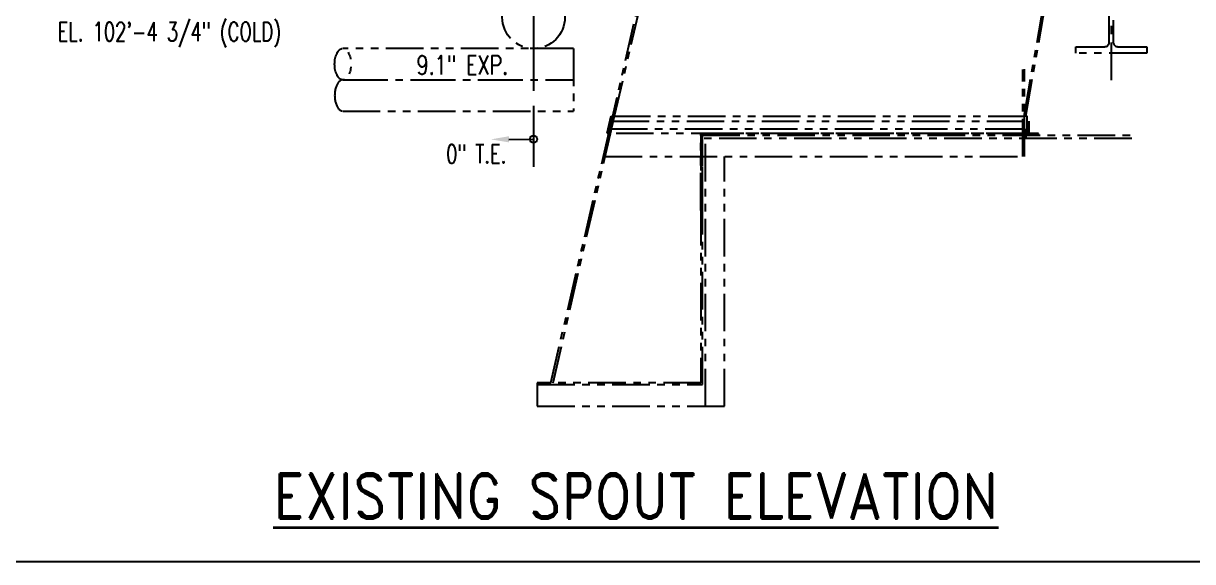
# Model space of a CAD drawing. Header units: inches. Extents: x 0 to 4731, y 0 to 1632.
# Drawn here: x 1370.6 to 1604.3, y 755.8 to 863.4 of the extents above; entities that cross this region are included whole.
import ezdxf
from ezdxf.enums import TextEntityAlignment as Align

# ---------------------------------------------------------------- set-up
doc = ezdxf.new("R2010")
doc.units = ezdxf.units.IN
doc.header["$LTSCALE"] = 48
doc.header["$MEASUREMENT"] = 0
for name, pattern in [('CENTER', [2, 1.25, -0.25, 0.25, -0.25]), ('CENTER2', [1.125, 0.75, -0.125, 0.125, -0.125]), ('PHANTOM2', [1.25, 0.625, -0.125, 0.125, -0.125, 0.125, -0.125])]:
    doc.linetypes.add(name, pattern=pattern)
for name, color, linetype, lineweight in [('AM_4', 93, 'Continuous', 25), ('AM_6', 140, 'Continuous', 35), ('Equipment-AM_7', 142, 'CENTER', 25), ('Layout-AM_11', 92, 'PHANTOM2', 25), ('Layout-AM_5', 92, 'Continuous', 25), ('Layout-AM_6', 140, 'Continuous', 35), ('Layout-AM_7', 142, 'CENTER', 25)]:
    doc.layers.add(name, color=color, linetype=linetype, lineweight=lineweight)
doc.layers.add('PDF_Geometry', color=7, linetype='Continuous')
doc.styles.add('ROMAND', font='romand')
doc.styles.add('simplex', font='simplex.shx', dxfattribs={"width": 0.75})
doc.styles.get("Standard").update_dxf_attribs({"font": 'ROMANS.SHX', "width": 0.7})

msp = doc.modelspace()

# ---------------------------------------------------------------- linework, layer by layer
at = {"layer": 'AM_4'}
msp.add_line((1320.192297, 755.755747), (2076.566878, 755.755747), dxfattribs=at)
at = {"layer": 'Equipment-AM_7', "linetype": 'CENTER2', "ltscale": 0.25}
msp.add_line((1434.420296, 852.138142), (1480.521301, 852.138142), dxfattribs=at)
at = {"layer": 'Layout-AM_11', "ltscale": 0.25}
for p, q in [((1480.522113, 858.388141), (1434.421107, 858.388141)), ((1480.521301, 858.388142), (1480.521301, 845.872839)), ((1570.365051, 836.825642), (1570.365051, 854.217741)), ((1570.677551, 836.825642), (1570.677551, 854.256584)), ((1434.420296, 845.872839), (1480.521301, 845.872839)), ((1475.981776, 791.513142), (1487.79263, 842.346401)), ((1487.79263, 842.346401), (1571.21495, 842.346401)), ((1505.990051, 841.513142), (1505.990051, 791.513142)), ((1506.287151, 825.866452), (1506.287151, 841.058278)), ((1506.287151, 841.058278), (1592.945542, 841.058278)), ((1506.302551, 791.200642), (1506.302551, 841.200642)), ((1486.762115, 836.825642), (1570.677551, 836.825642)), ((1510.677551, 786.825642), (1510.677551, 836.825642)), ((1505.990051, 791.513142), (1473.263816, 791.513142)), ((1473.263816, 791.513142), (1473.263816, 791.200642)), ((1473.263816, 791.200642), (1506.302551, 791.200642)), ((1473.263816, 791.200642), (1473.263816, 786.825642)), ((1473.263816, 786.825642), (1510.677551, 786.825642))]:
    msp.add_line(p, q, dxfattribs=at)
for points in [[(1488.156354, 843.898548), (1571.545101, 843.898548), (1571.545101, 841.388453), (1487.561655, 841.388453), (1496.742791, 881.184216), (1497.072965, 881.085016), (1488.684429, 844.855997)], [(1586.736951, 858.792776), (1586.967926, 858.82585), (1587.166301, 858.891975), (1587.331151, 859.0573), (1587.496475, 859.22215), (1587.562624, 859.420549), (1587.595675, 859.651524), (1587.595675, 879.070444)], [(1588.421349, 879.070444), (1588.421349, 859.651524), (1588.454423, 859.420549), (1588.520548, 859.22215), (1588.685398, 859.0573), (1588.850248, 858.891975), (1589.048647, 858.82585), (1589.280097, 858.792776)], [(1487.264532, 841.454578), (1488.057155, 844.922123), (1488.387329, 844.855997), (1570.587651, 844.855997), (1574.78167, 868.601186)], [(1570.917826, 844.855997), (1575.078794, 868.568135)], [(1588.025049, 862.954219), (1588.025049, 861.269797)], [(1589.280097, 858.759725), (1595.092389, 858.759725), (1595.092389, 857.439027), (1580.92416, 857.439027), (1580.92416, 858.759725), (1586.736951, 858.759725)], [(1588.025049, 859.585399), (1588.025049, 851.923836)], [(1476.455413, 791.513142), (1487.89183, 841.388453), (1488.651355, 844.691148)], [(1571.21495, 841.388453), (1571.21495, 844.855997), (1570.587651, 844.855997), (1570.587651, 843.898548)], [(1570.587651, 842.346401), (1570.587651, 843.799349)], [(1487.264532, 841.454578), (1487.561655, 841.388453)], [(1505.990051, 825.998726), (1505.990051, 841.388453)], [(1573.493572, 841.058278), (1573.493572, 841.388453), (1506.287151, 841.388453)], [(1570.6538, 840.431004), (1570.6538, 842.346401)], [(1570.983476, 840.431004), (1570.983476, 842.346401)], [(1592.119868, 840.431004), (1506.287151, 840.431004)], [(1506.914426, 786.825642), (1506.914426, 840.431004)]]:
    msp.add_lwpolyline(points, dxfattribs=at)
msp.add_circle((1472.552551, 864.638142), 6.25, dxfattribs=at)
msp.add_ellipse((1434.421107, 855.263137), major_axis=(0, -3.125004), ratio=0.5231220816, dxfattribs=at)
msp.add_ellipse((1434.425166, 849.013138), major_axis=(0, -3.125004), ratio=0.5231220816, start_param=3.1415926537, end_param=6.2831853073, dxfattribs=at)
at = {"layer": 'Layout-AM_5'}
for points in [[(1472.552551, 846.959871), (1472.552551, 834.740091)], [(1467.632058, 840.222706), (1472.552551, 840.255757)]]:
    msp.add_lwpolyline(points, dxfattribs=at)
msp.add_solid([(1467.632058, 839.628008), (1463.999189, 840.222706), (1467.632058, 840.849981)], dxfattribs=at)
at = {"layer": 'Layout-AM_7', "linetype": 'CENTER2'}
msp.add_line((1472.552551, 993.966299), (1472.552551, 846.204457), dxfattribs=at)
at = {"layer": 'PDF_Geometry', "lineweight": 25}
msp.add_circle((1472.548332, 840.253524), 0.73072, dxfattribs=at)

# ---------------------------------------------------------------- texts
at = {"layer": 'AM_6', "style": 'ROMAND', "width": 0.864074}
msp.add_text('%%UEXISTING SPOUT ELEVATION', height=9, dxfattribs=at).set_placement((1492.963195, 764.363178), align=Align.CENTER)
at = {"layer": 'Layout-AM_6', "style": 'simplex', "width": 0.75}
msp.add_text('9.1" EXP.', height=3.75, dxfattribs=at).set_placement((1449.161814, 853.230938))
at = {"layer": 'Layout-AM_6', "char_height": 3.75, "attachment_point": 1}
for s, insert in [('HEADER \\PEL. 102\'-4 3/4" (COLD)', (1377.420539, 869.892218)), ('0" T.E.', (1455.066065, 839.185432))]:
    msp.add_mtext_dynamic_manual_height_columns(s, width=99.06865588, gutter_width=1.25, heights=[0], dxfattribs=dict(at, insert=insert))

doc.saveas('drawing.dxf')
